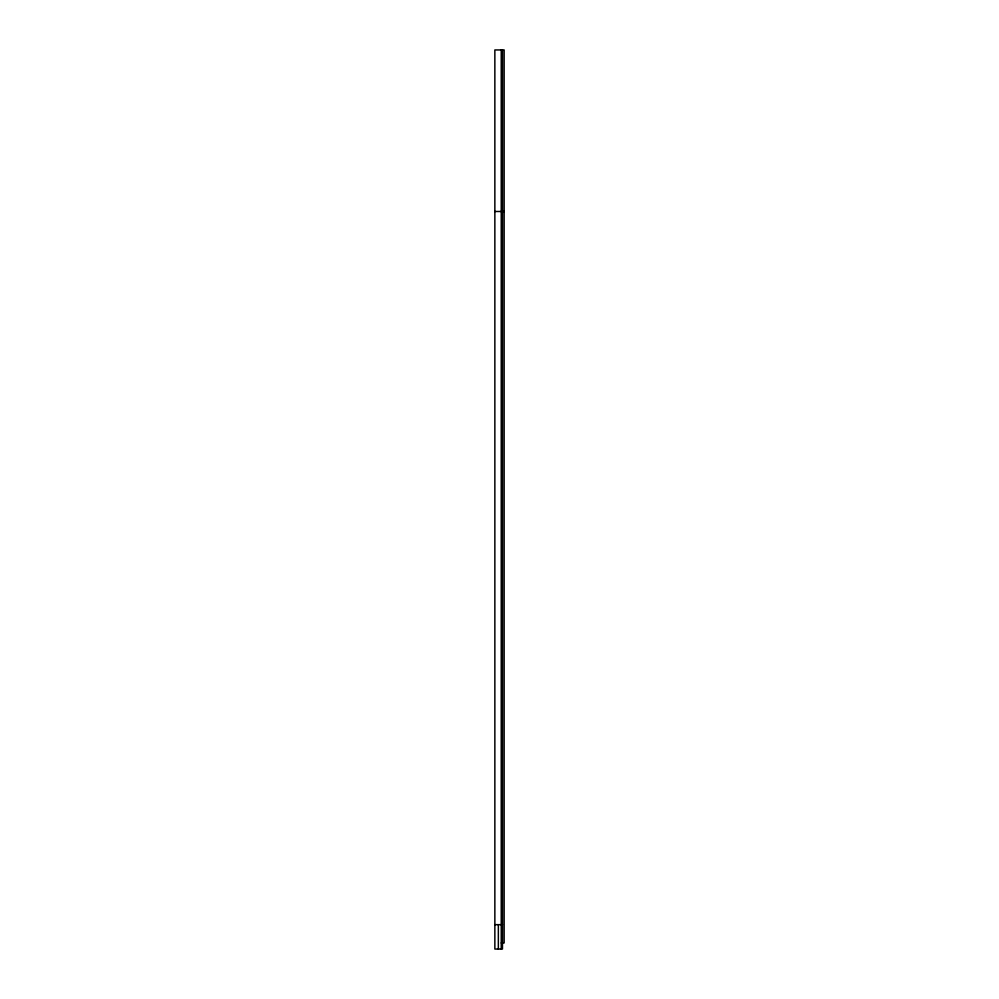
<?xml version="1.0" encoding="UTF-8"?>
<svg xmlns="http://www.w3.org/2000/svg" width="999" height="999" viewBox="0 0 999 999"><rect width="100%" height="100%" fill="white"/><g stroke="black" fill="none" stroke-linecap="round" stroke-linejoin="round"><path stroke-width="1.5" d="M494.855 211.488L504.145 211.488M494.855 924.662L502.472 924.662M501.248 942.956L504.145 942.956L504.145 49.95L494.855 49.95L494.855 949.05L502.472 949.05L502.472 49.95M501.248 49.95L501.248 949.05M498.351 924.662L498.351 949.05"/></g></svg>
